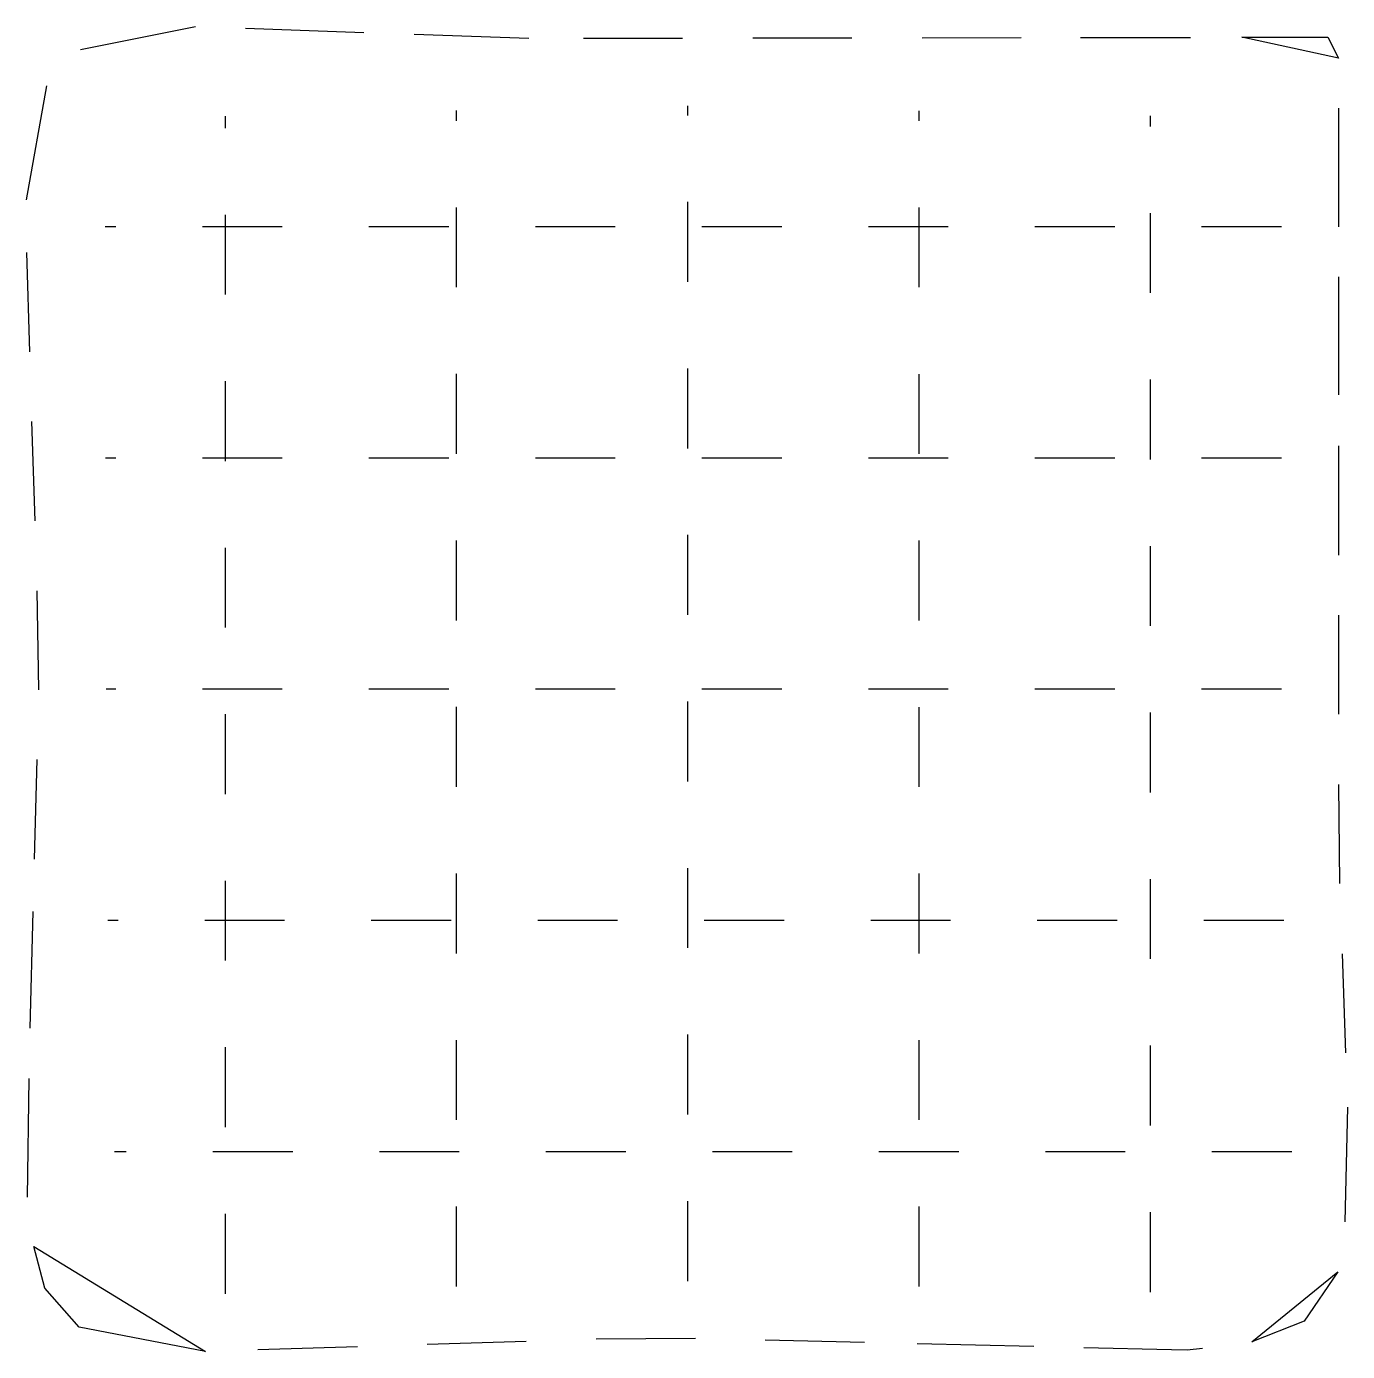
# Model space of a CAD drawing. Extents: x 0.4 to 14.7, y 0.4 to 14.8.
import ezdxf

# ---------------------------------------------------------------- set-up
doc = ezdxf.new("R2010")
doc.units = 0

msp = doc.modelspace()

# ---------------------------------------------------------------- linework, layer by layer
for p, q in [((1.025418, 14.503168), (2.270483, 14.752767)), ((2.809006, 14.734043), (4.087797, 14.68958)), ((4.634875, 14.670559), (5.874063, 14.627474)), ((6.46338, 14.625857), (7.533325, 14.627402)), ((8.293868, 14.628501), (9.364708, 14.630047)), ((10.124054, 14.631144), (11.195464, 14.632692)), ((11.835149, 14.633616), (13.025216, 14.635335)), ((13.579802, 14.636136), (14.511377, 14.637482)), ((14.626218, 14.411581), (13.579802, 14.636136)), ((14.511377, 14.637482), (14.626218, 14.411581)), ((0.442904, 12.880872), (0.662702, 14.109865)), ((7.592849, 13.792318), (7.592849, 13.896947)), ((2.592849, 13.655333), (2.592849, 13.781959)), ((5.092849, 13.734194), (5.092849, 13.84601)), ((10.092849, 13.733346), (10.092849, 13.84294)), ((12.592849, 13.67322), (12.592849, 13.7887)), ((14.626212, 13.87082), (14.626198, 12.587501)), ((5.092849, 12.0695), (5.092849, 12.7975)), ((7.592849, 12.1285), (7.592849, 12.8565)), ((10.092849, 12.0685), (10.092849, 12.7965)), ((2.592849, 11.882566), (2.592849, 12.7185)), ((12.592849, 12.0085), (12.592849, 12.7365)), ((1.29158, 12.592238), (1.4075, 12.592238)), ((1.29158, 12.592238), (1.4075, 12.592238)), ((2.3445, 12.592238), (3.0725, 12.592238)), ((3.0725, 12.592238), (3.2075, 12.592238)), ((4.144342, 12.592238), (4.763437, 12.592238)), ((4.763437, 12.592238), (4.76397, 12.592238)), ((4.76397, 12.592238), (5.0075, 12.592238)), ((5.944204, 12.592238), (6.313066, 12.592238)), ((6.313066, 12.592238), (6.643647, 12.592238)), ((6.643647, 12.592238), (6.8075, 12.592238)), ((7.744434, 12.592238), (8.170011, 12.592238)), ((8.170011, 12.592238), (8.31084, 12.592238)), ((8.31084, 12.592238), (8.6075, 12.592238)), ((9.5445, 12.592238), (10.2725, 12.592238)), ((10.2725, 12.592238), (10.4075, 12.592238)), ((11.344315, 12.592238), (11.988808, 12.592238)), ((11.988808, 12.592238), (12.2075, 12.592238)), ((13.144427, 12.592238), (13.211714, 12.592238)), ((13.211714, 12.592238), (13.34684, 12.592238)), ((13.34684, 12.592238), (14.0075, 12.592238)), ((0.479208, 11.235828), (0.446271, 12.311527)), ((5.092849, 11.9345), (5.092849, 12.0695)), ((7.592849, 11.99259), (7.592849, 12.1285)), ((10.092849, 11.9335), (10.092849, 12.0685)), ((14.626192, 12.047308), (14.626178, 10.772087)), ((12.592849, 11.8735), (12.592849, 12.0085)), ((2.592849, 11.855058), (2.592849, 11.882566)), ((7.592849, 10.342527), (7.592849, 11.056505)), ((2.592849, 10.199754), (2.592849, 10.91849)), ((5.092849, 10.273847), (5.092849, 10.997495)), ((10.092849, 10.414545), (10.092849, 10.996364)), ((12.592849, 10.234833), (12.592849, 10.9365)), ((0.535084, 9.411011), (0.502285, 10.48218)), ((7.592849, 10.192528), (7.592849, 10.342527)), ((10.092849, 10.1335), (10.092849, 10.414545)), ((2.592849, 10.0555), (2.592849, 10.199754)), ((5.092849, 10.1345), (5.092849, 10.273847)), ((7.592849, 10.1925), (7.592849, 10.192528)), ((12.592849, 10.073483), (12.592849, 10.234833)), ((14.626172, 10.219306), (14.626158, 9.036945)), ((1.29842, 10.092238), (1.4075, 10.092238)), ((1.29842, 10.092238), (1.4075, 10.092238)), ((2.3445, 10.092238), (3.0725, 10.092238)), ((3.0725, 10.092238), (3.2075, 10.092238)), ((4.144342, 10.092238), (4.763437, 10.092238)), ((4.763437, 10.092238), (4.76397, 10.092238)), ((4.76397, 10.092238), (5.0075, 10.092238)), ((5.944204, 10.092238), (6.313066, 10.092238)), ((6.313066, 10.092238), (6.643647, 10.092238)), ((6.643647, 10.092238), (6.8075, 10.092238)), ((7.744434, 10.092238), (8.170011, 10.092238)), ((8.170011, 10.092238), (8.31084, 10.092238)), ((8.31084, 10.092238), (8.6075, 10.092238)), ((9.5445, 10.092238), (10.2725, 10.092238)), ((10.2725, 10.092238), (10.4075, 10.092238)), ((11.344315, 10.092238), (11.988808, 10.092238)), ((11.988808, 10.092238), (12.2075, 10.092238)), ((13.144427, 10.092238), (13.211714, 10.092238)), ((13.211714, 10.092238), (13.34684, 10.092238)), ((13.34684, 10.092238), (14.0075, 10.092238)), ((5.092849, 8.340168), (5.092849, 9.1975)), ((7.592849, 8.63407), (7.592849, 9.2565)), ((10.092849, 8.340454), (10.092849, 9.1965)), ((2.592849, 8.517522), (2.592849, 9.118167)), ((12.592849, 8.357985), (12.592849, 9.1365)), ((0.57629, 7.581845), (0.558322, 8.65207)), ((7.592849, 8.391907), (7.592849, 8.63407)), ((2.592849, 8.255641), (2.592849, 8.517522)), ((5.092849, 8.333604), (5.092849, 8.340168)), ((10.092849, 8.332257), (10.092849, 8.340454)), ((12.592849, 8.273548), (12.592849, 8.357985)), ((14.626151, 8.388981), (14.626139, 7.319089)), ((2.592849, 8.255313), (2.592849, 8.255641)), ((12.592849, 8.273215), (12.592849, 8.273548)), ((1.303637, 7.592238), (1.4075, 7.592238)), ((1.303637, 7.592238), (1.4075, 7.592238)), ((2.3445, 7.592238), (3.0725, 7.592238)), ((3.0725, 7.592238), (3.2075, 7.592238)), ((4.144342, 7.592238), (4.763437, 7.592238)), ((4.763437, 7.592238), (4.76397, 7.592238)), ((4.76397, 7.592238), (5.0075, 7.592238)), ((5.944204, 7.592238), (6.313066, 7.592238)), ((6.313066, 7.592238), (6.643647, 7.592238)), ((6.643647, 7.592238), (6.8075, 7.592238)), ((7.744434, 7.592238), (8.170011, 7.592238)), ((8.170011, 7.592238), (8.31084, 7.592238)), ((8.31084, 7.592238), (8.6075, 7.592238)), ((9.5445, 7.592238), (10.2725, 7.592238)), ((10.2725, 7.592238), (10.4075, 7.592238)), ((11.344315, 7.592238), (11.988808, 7.592238)), ((11.988808, 7.592238), (12.2075, 7.592238)), ((13.144427, 7.592238), (13.211714, 7.592238)), ((13.211714, 7.592238), (13.34684, 7.592238)), ((13.34684, 7.592238), (14.0075, 7.592238)), ((7.592849, 7.210191), (7.592849, 7.4565)), ((2.592849, 7.123484), (2.592849, 7.3185)), ((5.092849, 7.207148), (5.092849, 7.3975)), ((10.092849, 7.206429), (10.092849, 7.3965)), ((12.592849, 7.2015), (12.592849, 7.3365)), ((5.092849, 6.534357), (5.092849, 7.207148)), ((7.592849, 6.592626), (7.592849, 7.210191)), ((10.092849, 6.533413), (10.092849, 7.206429)), ((12.592849, 6.4735), (12.592849, 7.2015)), ((2.592849, 6.455352), (2.592849, 7.123484)), ((0.530175, 5.752286), (0.557339, 6.829996)), ((14.626131, 6.558772), (14.637268, 5.488108)), ((5.092849, 5.4625), (5.092849, 5.5975)), ((7.592849, 5.5215), (7.592849, 5.6565)), ((10.092849, 5.4615), (10.092849, 5.5965)), ((2.592849, 4.7905), (2.592849, 5.5185)), ((5.092849, 4.7345), (5.092849, 5.4625)), ((7.592849, 4.79259), (7.592849, 5.5215)), ((10.092849, 4.7335), (10.092849, 5.4615)), ((12.592849, 5.4015), (12.592849, 5.5365)), ((12.592849, 4.6735), (12.592849, 5.4015)), ((0.484097, 3.924216), (0.515936, 5.187365)), ((1.32068, 5.092238), (1.4325, 5.092238)), ((1.32068, 5.092238), (1.4325, 5.092238)), ((2.3695, 5.092238), (3.0975, 5.092238)), ((3.0975, 5.092238), (3.2325, 5.092238)), ((4.16925, 5.092238), (4.76925, 5.092238)), ((4.76925, 5.092238), (4.769892, 5.092238)), ((4.769892, 5.092238), (5.0325, 5.092238)), ((5.968892, 5.092238), (6.379703, 5.092238)), ((6.379703, 5.092238), (6.8325, 5.092238)), ((7.769436, 5.092238), (8.170557, 5.092238)), ((8.170557, 5.092238), (8.31309, 5.092238)), ((8.31309, 5.092238), (8.6325, 5.092238)), ((9.5695, 5.092238), (9.7045, 5.092238)), ((9.7045, 5.092238), (10.4325, 5.092238)), ((11.369444, 5.092238), (12.020066, 5.092238)), ((12.020066, 5.092238), (12.2325, 5.092238)), ((13.1695, 5.092238), (13.8975, 5.092238)), ((13.8975, 5.092238), (14.0325, 5.092238)), ((2.592849, 4.6555), (2.592849, 4.7905)), ((14.664021, 4.729021), (14.701739, 3.658837)), ((5.092849, 3.313368), (5.092849, 3.7975)), ((7.592849, 3.093641), (7.592849, 3.85633)), ((10.092849, 3.070664), (10.092849, 3.796514)), ((12.592849, 3.5825), (12.592849, 3.7365)), ((2.592849, 3.392693), (2.592849, 3.718495)), ((12.592849, 2.873366), (12.592849, 3.5825)), ((0.455206, 2.100061), (0.470437, 3.382269)), ((2.592849, 3.300842), (2.592849, 3.392693)), ((2.592849, 2.855522), (2.592849, 3.300842)), ((5.092849, 2.934484), (5.092849, 3.313368)), ((7.592849, 2.992544), (7.592849, 3.093641)), ((10.092849, 2.9335), (10.092849, 3.070664)), ((14.722445, 3.071329), (14.695257, 1.834002)), ((1.395271, 2.592238), (1.5205, 2.592238)), ((1.395271, 2.592238), (1.5205, 2.592238)), ((2.4575, 2.592238), (3.1855, 2.592238)), ((3.1855, 2.592238), (3.3205, 2.592238)), ((4.257259, 2.592238), (4.73583, 2.592238)), ((4.73583, 2.592238), (4.738558, 2.592238)), ((4.738558, 2.592238), (5.1205, 2.592238)), ((6.057446, 2.592238), (6.570594, 2.592238)), ((6.570594, 2.592238), (6.9205, 2.592238)), ((7.8575, 2.592238), (8.5855, 2.592238)), ((8.5855, 2.592238), (8.7205, 2.592238)), ((9.6575, 2.592238), (9.7925, 2.592238)), ((9.7925, 2.592238), (10.5205, 2.592238)), ((11.45741, 2.592238), (11.941632, 2.592238)), ((11.941632, 2.592238), (12.320579, 2.592238)), ((13.256717, 2.592238), (13.956647, 2.592238)), ((13.956647, 2.592238), (14.1205, 2.592238)), ((7.592849, 1.3285), (7.592849, 2.0565)), ((2.592849, 1.56732), (2.592849, 1.9185)), ((5.092849, 1.700675), (5.092849, 1.9975)), ((10.092849, 1.698811), (10.092849, 1.9965)), ((12.592849, 1.599411), (12.592849, 1.9365)), ((5.092849, 1.134442), (5.092849, 1.700675)), ((5.092849, 1.134442), (5.092849, 1.700675)), ((10.092849, 1.133339), (10.092849, 1.698811)), ((10.092849, 1.133339), (10.092849, 1.698811)), ((12.592849, 1.073175), (12.592849, 1.599411)), ((12.592849, 1.073175), (12.592849, 1.599411)), ((0.642881, 1.116044), (0.522207, 1.565429)), ((0.522207, 1.565429), (2.37862, 0.4307)), ((0.642881, 1.116044), (0.522207, 1.565429)), ((0.522207, 1.565429), (2.37862, 0.4307)), ((2.592849, 1.05532), (2.592849, 1.56732)), ((2.592849, 1.05532), (2.592849, 1.56732)), ((7.592849, 1.19259), (7.592849, 1.3285)), ((7.592849, 1.19259), (7.592849, 1.3285)), ((13.688802, 0.535709), (14.619272, 1.293346)), ((14.619272, 1.293346), (14.255532, 0.756862)), ((1.01321, 0.693996), (0.642881, 1.116044)), ((1.01321, 0.693996), (0.642881, 1.116044)), ((14.255532, 0.756862), (13.688802, 0.535709)), ((2.37862, 0.4307), (1.01321, 0.693996)), ((2.37862, 0.4307), (1.01321, 0.693996)), ((4.021694, 0.482183), (2.943313, 0.448054)), ((5.843571, 0.539842), (4.772443, 0.505943)), ((7.672794, 0.57268), (6.602489, 0.563861)), ((9.502509, 0.528804), (8.426506, 0.554606)), ((11.330822, 0.484961), (10.072167, 0.515143)), ((12.821355, 0.449218), (11.873083, 0.471957)), ((12.989576, 0.445184), (12.821355, 0.449218)), ((13.155074, 0.463276), (12.989576, 0.445184))]:
    msp.add_line(p, q)

doc.saveas('drawing.dxf')
